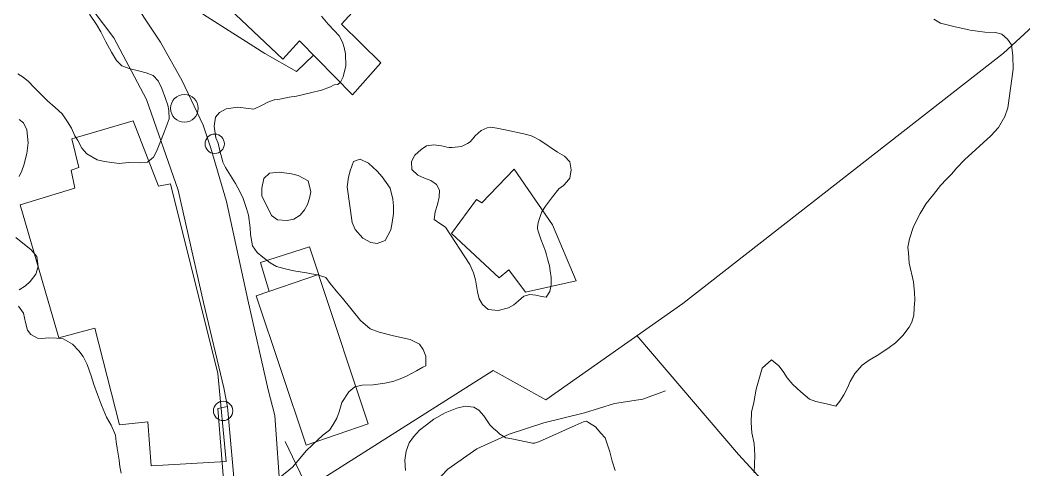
# Model space of a CAD drawing. Header units: metres. Extents: x 4652992 to 4879070, y 2074171 to 2309877.
# Drawn here: x 4654185.4 to 4654265.4, y 2308063.9 to 2308099.7 of the extents above; entities that cross this region are included whole.
import ezdxf

# ---------------------------------------------------------------- set-up
doc = ezdxf.new("R2010")
doc.units = ezdxf.units.M
doc.header["$MEASUREMENT"] = 0
doc.linetypes.add('DGN Style 2', pattern=[66.27138, 39.762828, -26.508552])
doc.linetypes.add('DGN Style 3', pattern=[92.779933, 66.271381, -26.508552])
for name, color, linetype, lineweight in [('Level 1', 2, 'Continuous', 0), ('Level 18', 5, 'Continuous', 0), ('Level 20', 30, 'DGN Style 3', 0), ('Level 30', 5, 'Continuous', 0), ('Level 35', 4, 'Continuous', 0), ('Level 37', 3, 'Continuous', 0), ('Level 40', 1, 'Continuous', 0), ('Level 45', 9, 'Continuous', 0), ('Level 54', 30, 'DGN Style 2', 0), ('Level 61', 4, 'Continuous', 0)]:
    doc.layers.add(name, color=color, linetype=linetype, lineweight=lineweight)

# ---------------------------------------------------------------- blocks, each defined once
blk = doc.blocks.new('POSTE_1')
at = {"layer": 'Level 61'}
blk.add_circle((-0.000047, -0.000019, -0.000024), 0.770001, dxfattribs=at)
blk = doc.blocks.new('AL_1')
at = {"layer": 'Level 45'}
blk.add_circle((0.000021, 0.000013, 0.00003), 1.100002, dxfattribs=at)

msp = doc.modelspace()

# ---------------------------------------------------------------- linework, layer by layer
at = {"layer": 'Level 1'}
msp.add_polyline3d([(4654236.844759, 2308070.166732, 1326), (4654235.019154, 2308069.506778, 1325), (4654232.770078, 2308069.141605, 1324), (4654230.375031, 2308068.409164, 1323), (4654227.133921, 2308067.599823, 1322), (4654224.377152, 2308066.700201, 1321), (4654221.820762, 2308065.546593, 1320), (4654219.506796, 2308063.91839, 1319), (4654217.102881, 2308061.393622, 1318), (4654215.009624, 2308059.213203, 1317), (4654213.904593, 2308057.739302, 1316), (4654212.532655, 2308055.985047, 1315), (4654209.859678, 2308052.877005, 1314), (4654208.494964, 2308051.414762, 1313), (4654207.834456, 2308049.740415, 1312.31), (4654207.467811, 2308048.409559, 1312), (4654207.58017, 2308043.345734, 1311), (4654207.597073, 2308037.875164, 1310), (4654207.483462, 2308030.547518, 1309), (4654207.74526, 2308020.817872, 1308.13), (4654207.968625, 2308017.125142, 1308), (4654208.442748, 2308015.462562, 1307.819323)], dxfattribs=at)
at = {"layer": 'Level 18', "color": 30}
for points in [[(4654208.369902, 2308012.58182, 1307.505), (4654207.346609, 2308017.730601, 1307.88946), (4654207.217796, 2308019.319595, 1307.94946), (4654207.085694, 2308028.539416, 1308.752059), (4654207.192057, 2308037.050602, 1309.710042), (4654207.221852, 2308047.050388, 1311.431856), (4654207.004122, 2308052.716466, 1312.724483), (4654206.176865, 2308061.821975, 1314.820931), (4654205.731387, 2308068.194332, 1316.356265), (4654205.199914, 2308070.249656, 1316.686265), (4654203.559323, 2308077.403575, 1318.199482), (4654201.866283, 2308085.235641, 1319.48545), (4654200.612705, 2308089.470737, 1320.24545), (4654200.000059, 2308091.313051, 1320.68545), (4654198.346736, 2308094.833261, 1321.277716), (4654196.605306, 2308097.908911, 1322.067716), (4654193.875765, 2308102.041035, 1322.880392)], [(4654190.501952, 2308101.452406, 1323.005), (4654192.884476, 2308098.271537, 1322.095), (4654195.509408, 2308093.362704, 1321.085), (4654198.020716, 2308086.1413, 1319.995), (4654200.038874, 2308077.183408, 1318.215), (4654201.664059, 2308070.389866, 1316.925), (4654201.957355, 2308068.893815, 1316.575), (4654202.634144, 2308061.197207, 1314.475), (4654203.30067, 2308050.456503, 1312.065), (4654203.267709, 2308040.067135, 1310.115), (4654203.146377, 2308026.047934, 1308.395), (4654202.922411, 2308012.432062, 1307.565)]]:
    msp.add_polyline3d(points, dxfattribs=at)
at = {"layer": 'Level 20', "linetype": 'Continuous'}
msp.add_polyline3d([(4654208.810473, 2308096.886405, 1327.16), (4654207.433571, 2308095.579761, 1327.42), (4654204.926856, 2308097.001727, 1327.2), (4654200.025932, 2308100.10496, 1326.16), (4654196.31178, 2308104.177082, 1325), (4654195.732676, 2308104.495723, 1324.42), (4654194.240882, 2308104.213476, 1323.74), (4654192.917088, 2308103.297667, 1323.34)], dxfattribs=at)
at = {"layer": 'Level 30', "color": 1}
for points in [[(4654206.359986, 2308096.567508, 1329.954228), (4654202.113665, 2308100.576724, 1330.007071), (4654202.915095, 2308101.546074, 1330.207071), (4654200.887034, 2308103.599823, 1330.427071), (4654204.331045, 2308107.141793, 1331.177071), (4654205.005133, 2308106.447215, 1331.437071), (4654206.770957, 2308108.143314, 1332.007071), (4654213.346002, 2308101.90778, 1332.307071), (4654211.030872, 2308099.351308, 1331.476807), (4654214.155013, 2308096.282065, 1332.857071), (4654211.904065, 2308093.724959, 1331.637071), (4654207.6951, 2308098.026242, 1330.366053), (4654206.359986, 2308096.567508, 1329.954228)], [(4654201.84009, 2308064.520487, 1317.84), (4654195.861482, 2308064.180609, 1317.87), (4654195.608413, 2308067.701705, 1319.61), (4654193.359625, 2308067.452064, 1319.21), (4654191.382842, 2308075.157605, 1320.41), (4654188.522487, 2308074.365154, 1320.28), (4654185.44406, 2308084.969497, 1320.22), (4654189.791591, 2308086.289179, 1320.97), (4654189.497483, 2308087.715325, 1320.54), (4654190.111134, 2308087.941468, 1320.57), (4654189.555582, 2308090.225928, 1320.94), (4654194.439841, 2308091.660511, 1321.98), (4654196.445964, 2308086.439654, 1322.42), (4654197.408541, 2308086.628201, 1322.37), (4654201.184955, 2308071.528987, 1320.08), (4654201.84009, 2308064.520487, 1317.84)], [(4654223.58369, 2308079.140895, 1330.497071), (4654219.778506, 2308082.677995, 1330.357071), (4654221.776286, 2308085.395994, 1330.077071), (4654222.195734, 2308085.118443, 1330.177071), (4654224.786542, 2308087.811817, 1330.577071), (4654227.831245, 2308083.361613, 1330.447071), (4654229.719967, 2308078.915845, 1329.367071), (4654225.682781, 2308078.00135, 1328.137071), (4654224.346878, 2308079.789348, 1330.227071), (4654223.58369, 2308079.140895, 1330.497071)]]:
    msp.add_polyline3d(points, dxfattribs=at)
msp.add_3dface([(4654208.212382, 2308065.832749, 1320.737071), (4654204.244663, 2308077.723962, 1320.917071), (4654209.210353, 2308079.426431, 1321.807071), (4654213.14347, 2308067.518576, 1321.607071)], dxfattribs=at)
at = {"layer": 'Level 35'}
msp.add_polyline3d([(4654205.259324, 2308078.071834, 1321.098928), (4654204.572693, 2308080.368788, 1320.898928), (4654208.483521, 2308081.619013, 1321.328928), (4654209.221317, 2308079.393238, 1321.806513)], dxfattribs=at)
at = {"layer": 'Level 37'}
for points in [[(4654296.18975, 2308110.594554, 1359.48598), (4654294.194719, 2308109.413725, 1358.27598), (4654288.296545, 2308105.56207, 1355.70598), (4654284.415126, 2308103.036564, 1352.87598), (4654279.998244, 2308099.884581, 1350.83598), (4654274.515902, 2308095.251705, 1345.14598), (4654268.716377, 2308101.61907, 1348.66598), (4654263.754291, 2308097.03203, 1345.18598), (4654238.217327, 2308077.120277, 1330.10598), (4654227.293612, 2308069.448321, 1324.46598), (4654223.103919, 2308071.767806, 1323.86598), (4654208.310354, 2308062.412335, 1316.62598), (4654206.538101, 2308066.13173, 1317.30598)], [(4654308.966197, 2308057.597408, 1350.453309), (4654299.548946, 2308052.482916, 1343.793309), (4654289.717174, 2308047.859439, 1337.593309), (4654282.563879, 2308044.9266, 1336.413309), (4654274.9195, 2308041.577158, 1335.833309), (4654267.332709, 2308037.838028, 1332.473309), (4654261.660797, 2308035.669256, 1330.053309), (4654254.981598, 2308050.433581, 1330.333309), (4654250.9041, 2308056.132072, 1330.473309), (4654242.63878, 2308065.10014, 1328.933309), (4654234.563328, 2308074.553996, 1328.219392)]]:
    msp.add_polyline3d(points, dxfattribs=at)
at = {"layer": 'Level 40', "color": 3}
for points in [[(4654190.964881, 2308100.143601, 1327.668935), (4654191.511444, 2308099.318071, 1327.508935), (4654191.854293, 2308098.735639, 1327.488935), (4654192.26862, 2308097.951996, 1327.408935), (4654192.722366, 2308097.129345, 1327.248935), (4654193.111251, 2308096.459842, 1327.168935), (4654193.527065, 2308096.018725, 1327.068935), (4654194.185448, 2308095.794265, 1326.848935), (4654194.870016, 2308095.626927, 1326.768935), (4654195.461767, 2308095.46247, 1326.728935), (4654196.030129, 2308095.255916, 1326.688935), (4654196.418732, 2308094.835794, 1326.448935), (4654196.708184, 2308094.217236, 1326.368935), (4654197.014691, 2308093.439457, 1326.268935), (4654197.192502, 2308092.889854, 1326.088935), (4654197.287653, 2308092.481356, 1325.528935), (4654197.305273, 2308091.823373, 1325.348935), (4654196.918365, 2308090.747206, 1325.028935), (4654196.570593, 2308089.881414, 1324.888935), (4654196.289171, 2308089.205001, 1324.848935), (4654196.064684, 2308088.751005, 1324.768935), (4654195.570134, 2308088.350728, 1324.608935), (4654194.924242, 2308088.307796, 1324.608935), (4654194.056094, 2308088.324657, 1324.608935), (4654193.329594, 2308088.266593, 1324.388935), (4654192.16035, 2308088.421261, 1324.148935), (4654191.560212, 2308088.540638, 1324.068935), (4654190.733714, 2308089.032281, 1323.888935), (4654190.335698, 2308089.485441, 1323.728935), (4654190.040655, 2308090.073946, 1323.548935), (4654189.802087, 2308090.464223, 1323.228935), (4654189.524843, 2308091.064771, 1322.848935), (4654189.198024, 2308091.566099, 1322.788935), (4654188.773541, 2308092.211518, 1322.788935), (4654188.213283, 2308092.712533, 1322.468935), (4654187.625814, 2308093.234544, 1322.428935), (4654187.204409, 2308093.645607, 1322.808935), (4654186.537075, 2308094.32375, 1323.288935), (4654186.091254, 2308094.770836, 1323.548935), (4654185.688674, 2308095.115824, 1323.728935), (4654185.242109, 2308095.391647, 1324.228935)], [(4654205.659987, 2308093.324734, 1330.708935), (4654205.688657, 2308093.31903, 1330.828935), (4654206.118373, 2308093.382777, 1331.308935), (4654206.863119, 2308093.533086, 1331.588935), (4654207.447518, 2308093.625754, 1331.908935), (4654208.570303, 2308093.879937, 1332.668935), (4654209.446727, 2308094.093591, 1332.988935), (4654210.15679, 2308094.370188, 1333.428935), (4654210.45448, 2308094.519895, 1333.948935), (4654210.729511, 2308094.55472, 1335.508935), (4654210.941188, 2308094.721538, 1336.468935), (4654211.175175, 2308095.152541, 1336.868935), (4654211.379446, 2308096.037162, 1336.868935), (4654211.360015, 2308096.996135, 1337.388935), (4654211.249951, 2308097.495584, 1337.828935), (4654211.122893, 2308097.908873, 1338.148935), (4654210.83514, 2308098.413826, 1338.428935), (4654210.44438, 2308098.84973, 1338.708935), (4654209.978936, 2308099.360185, 1338.948935), (4654209.444473, 2308099.973913, 1339.108935)], [(4654258.205636, 2308099.74995, 1353.948935), (4654258.736446, 2308099.425425, 1353.628935), (4654259.806943, 2308099.149812, 1353.308935), (4654261.093578, 2308098.862444, 1353.068935), (4654262.282986, 2308098.719498, 1352.828935), (4654263.117479, 2308098.678463, 1352.628935), (4654263.622672, 2308098.546639, 1352.468935), (4654264.076125, 2308098.14371, 1352.468935), (4654264.397857, 2308097.704465, 1352.508935), (4654264.513133, 2308096.837307, 1351.988935), (4654264.528054, 2308095.771255, 1351.948935), (4654264.097681, 2308092.698939, 1351.548935), (4654263.869538, 2308091.993939, 1351.388935), (4654263.360709, 2308091.125939, 1351.068935), (4654262.736097, 2308090.468588, 1350.588935), (4654260.651872, 2308088.538411, 1348.908935), (4654260.033009, 2308087.911183, 1348.908935), (4654259.623224, 2308087.398674, 1348.908935), (4654259.206379, 2308087.012639, 1348.868935), (4654258.736482, 2308086.512094, 1348.308935), (4654258.190538, 2308085.77655, 1347.908935), (4654257.590233, 2308085.083094, 1347.548935), (4654257.122957, 2308084.269357, 1347.228935), (4654256.585383, 2308083.250743, 1346.988935), (4654256.269694, 2308082.250497, 1346.748935), (4654256.143216, 2308081.587795, 1346.548935), (4654256.182952, 2308081.142146, 1345.948935), (4654256.243865, 2308080.317076, 1345.828935), (4654256.586268, 2308078.841902, 1345.828935), (4654256.624694, 2308078.552849, 1345.308935), (4654256.671488, 2308077.980727, 1344.868935), (4654256.688228, 2308077.414586, 1344.308935), (4654256.651916, 2308076.733937, 1343.708935), (4654256.608545, 2308076.179762, 1343.428935), (4654256.469258, 2308075.613411, 1342.788935), (4654256.238495, 2308075.221604, 1342.548935), (4654255.739853, 2308074.570446, 1342.348935), (4654255.156794, 2308073.967358, 1342.188935), (4654254.649783, 2308073.59927, 1341.868935), (4654254.22013, 2308073.309585, 1341.548935), (4654253.688812, 2308072.977603, 1341.228935), (4654253.05583, 2308072.603321, 1340.988935), (4654252.513015, 2308072.211093, 1340.828935), (4654251.918458, 2308071.547759, 1340.748935), (4654251.545787, 2308070.902794, 1340.748935), (4654251.322083, 2308070.384514, 1340.708935), (4654251.032519, 2308069.848075, 1340.708935), (4654250.718649, 2308069.347741, 1340.668935), (4654250.39197, 2308068.943759, 1340.748935), (4654249.646334, 2308069.123442, 1340.908935), (4654248.810531, 2308069.321073, 1340.988935), (4654248.311086, 2308069.48302, 1341.108935), (4654247.61588, 2308070.090405, 1341.308935), (4654246.975036, 2308070.655703, 1341.348935), (4654246.514525, 2308071.185106, 1341.428935), (4654246.20429, 2308071.684597, 1341.508935), (4654245.858251, 2308072.159947, 1341.508935), (4654245.290327, 2308072.616929, 1341.308935), (4654244.539744, 2308071.953385, 1341.268935), (4654244.067522, 2308070.29642, 1341.308935), (4654243.866306, 2308069.242122, 1340.748935), (4654243.686776, 2308068.464911, 1340.108935), (4654243.651775, 2308067.627666, 1339.388935), (4654243.712688, 2308066.802596, 1338.708935), (4654243.893824, 2308065.953596, 1338.148935), (4654243.961797, 2308065.002053, 1337.388935), (4654243.925485, 2308064.321404, 1336.988935), (4654243.889173, 2308063.640755, 1336.948935)], [(4654206.127713, 2308063.246461, 1322.588935), (4654207.128927, 2308064.078988, 1322.588935), (4654207.699178, 2308064.778427, 1322.668935), (4654208.222126, 2308065.39348, 1322.788935), (4654208.716329, 2308065.857919, 1323.068935), (4654209.550018, 2308066.62999, 1323.628935), (4654210.062779, 2308067.0282, 1324.108935), (4654210.365151, 2308067.468288, 1324.508935), (4654210.648966, 2308067.974604, 1324.548935), (4654210.842614, 2308068.498867, 1324.548935), (4654211.04645, 2308069.239973, 1324.628935), (4654211.609641, 2308070.065885, 1324.908935), (4654212.092346, 2308070.470078, 1324.988935), (4654212.679336, 2308070.603377, 1325.028935), (4654213.561131, 2308070.646729, 1325.148935), (4654214.490229, 2308070.774466, 1325.268935), (4654215.107274, 2308070.901783, 1325.348935), (4654215.574042, 2308071.059011, 1325.508935), (4654216.219832, 2308071.336941, 1325.588935), (4654217.01459, 2308071.741556, 1325.628935), (4654217.510103, 2308072.049398, 1325.668935), (4654217.749236, 2308072.158135, 1326.148935), (4654217.736935, 2308072.910995, 1326.148935), (4654217.528365, 2308073.452784, 1326.068935), (4654217.236688, 2308073.886047, 1325.988935), (4654216.49549, 2308074.252449, 1325.748935), (4654215.1788, 2308074.545799, 1325.428935), (4654214.018136, 2308074.83936, 1325.308935), (4654213.319802, 2308075.103429, 1325.148935), (4654212.540179, 2308075.758885, 1324.908935), (4654211.102972, 2308077.545778, 1324.708935), (4654210.745435, 2308077.960883, 1324.708935), (4654210.139085, 2308078.706917, 1324.508935), (4654209.793046, 2308079.182267, 1324.508935), (4654209.203435, 2308079.362162, 1324.028935), (4654208.241662, 2308079.553599, 1323.708935), (4654207.244084, 2308079.720897, 1323.548935), (4654206.552809, 2308079.858493, 1323.468935), (4654205.842976, 2308080.062317, 1323.388935), (4654205.336473, 2308080.350737, 1323.348935), (4654204.768548, 2308080.807719, 1323.188935), (4654204.309347, 2308081.180526, 1323.188935), (4654203.939001, 2308081.691981, 1323.148935), (4654203.769364, 2308082.601227, 1323.148935), (4654203.746876, 2308083.137244, 1323.148935), (4654203.624541, 2308084.130875, 1323.228935), (4654203.476081, 2308084.6607, 1323.308935), (4654203.193282, 2308085.467401, 1323.428935), (4654202.948907, 2308085.98505, 1323.548935), (4654202.577252, 2308086.653102, 1323.588935), (4654201.792387, 2308087.934943, 1324.188935), (4654201.590876, 2308088.350259, 1324.468935), (4654201.553761, 2308088.482715, 1325.028935), (4654201.368187, 2308089.144995, 1325.068935), (4654201.194111, 2308089.867521, 1325.228935), (4654201.028405, 2308090.306977, 1325.428935), (4654200.894572, 2308091.240363, 1325.628935), (4654200.996744, 2308091.93917, 1326.028935), (4654201.317674, 2308092.313029, 1326.308935), (4654201.843242, 2308092.614889, 1326.748935), (4654202.77234, 2308092.742627, 1327.508935), (4654203.62539, 2308092.635364, 1328.708935), (4654204.051915, 2308092.581733, 1329.828935), (4654204.703454, 2308092.889786, 1330.068935), (4654205.157414, 2308093.143366, 1330.068935), (4654205.659987, 2308093.324734, 1330.708935)], [(4654185.361526, 2308091.76826, 1320.548935), (4654185.715274, 2308091.495317, 1320.208935), (4654185.968102, 2308090.930792, 1320.028935), (4654186.074256, 2308089.912376, 1319.768935), (4654185.959923, 2308089.046898, 1319.708935), (4654185.741592, 2308088.124192, 1319.468935), (4654185.564911, 2308087.676269, 1319.308935), (4654185.370431, 2308087.216304, 1319.248935)], [(4654221.261313, 2308080.205569, 1330.988935), (4654221.540407, 2308079.55808, 1330.868935), (4654221.71122, 2308078.994429, 1330.748935), (4654221.788743, 2308078.511635, 1330.528935), (4654221.854187, 2308078.046821, 1330.028935), (4654222.007095, 2308077.471148, 1329.788935), (4654222.249098, 2308077.033565, 1329.788935), (4654222.71846, 2308076.644277, 1329.868935), (4654223.512586, 2308076.564359, 1330.008935), (4654224.329159, 2308076.760412, 1330.188935), (4654224.750126, 2308077.003925, 1330.388935), (4654225.140682, 2308077.331379, 1330.528935), (4654225.552056, 2308077.685856, 1330.628935), (4654226.033416, 2308077.839469, 1330.768935), (4654226.501068, 2308077.762113, 1331.008935), (4654226.965807, 2308077.669755, 1331.788935), (4654227.343509, 2308077.610274, 1332.848935), (4654227.619531, 2308078.069547, 1332.868935), (4654227.724392, 2308078.609574, 1333.068935), (4654227.742216, 2308079.182476, 1333.608935), (4654227.643448, 2308079.716231, 1334.048935), (4654227.593423, 2308080.100083, 1334.568935), (4654227.425523, 2308080.678735, 1335.268935), (4654227.345942, 2308080.990562, 1336.008935), (4654227.275528, 2308081.269409, 1336.488935), (4654226.919765, 2308082.243725, 1336.508935), (4654226.716057, 2308082.798335, 1336.688935), (4654226.642729, 2308083.062181, 1337.188935), (4654226.636048, 2308083.188145, 1337.888935), (4654226.705956, 2308083.548163, 1338.668935), (4654226.879522, 2308084.121274, 1339.488935), (4654226.97984, 2308084.39735, 1340.128935), (4654227.273766, 2308084.868645, 1340.468935), (4654227.83583, 2308085.598244, 1340.468935), (4654228.33253, 2308086.231776, 1340.808935), (4654228.517399, 2308086.381992, 1341.448935), (4654228.714348, 2308086.514228, 1342.188935), (4654228.988311, 2308086.802534, 1342.548935), (4654229.217301, 2308087.099779, 1342.988935), (4654229.312568, 2308087.750769, 1343.368935), (4654229.216286, 2308088.377507, 1343.368935), (4654228.791471, 2308088.83584, 1343.228935), (4654228.232588, 2308089.165021, 1343.148935), (4654226.828698, 2308090.113938, 1342.788935), (4654226.221926, 2308090.437056, 1342.588935), (4654225.795909, 2308090.568457, 1342.268935), (4654224.074791, 2308090.926073, 1341.368935), (4654223.40017, 2308091.06014, 1340.848935), (4654222.917527, 2308091.140476, 1340.268935), (4654222.630201, 2308091.104098, 1339.628935), (4654222.149268, 2308090.872502, 1339.168935), (4654221.681269, 2308090.46696, 1339.208935), (4654221.458105, 2308090.199718, 1338.668935), (4654221.291568, 2308089.98354, 1337.888935), (4654221.076715, 2308089.839283, 1336.208935), (4654220.577878, 2308089.595665, 1335.808935), (4654219.847486, 2308089.522701, 1335.548935), (4654219.613874, 2308089.522388, 1334.868935), (4654219.418983, 2308089.561118, 1334.188935), (4654219.239085, 2308089.59687, 1333.348935), (4654218.987141, 2308089.662518, 1332.808935), (4654218.381652, 2308089.751687, 1332.548935), (4654217.801176, 2308089.64893, 1332.268935), (4654217.374383, 2308089.375416, 1331.788935), (4654216.879741, 2308088.912851, 1331.408935), (4654216.597894, 2308088.423576, 1331.048935), (4654216.643376, 2308087.775774, 1330.688935), (4654217.101087, 2308087.326483, 1330.388935), (4654217.62956, 2308087.081244, 1330.308935), (4654218.139701, 2308086.901966, 1330.228935), (4654218.608635, 2308086.590661, 1330.228935), (4654218.829821, 2308086.126055, 1330.208935), (4654218.80283, 2308085.586134, 1330.208935), (4654218.689231, 2308085.001105, 1330.228935), (4654218.479856, 2308084.403951, 1330.268935), (4654218.411231, 2308083.809984, 1330.448935), (4654218.859348, 2308083.471657, 1330.648935), (4654219.316204, 2308083.178332, 1330.768935), (4654221.261313, 2308080.205569, 1330.988935)], [(4654211.868463, 2308083.552265, 1327.508935), (4654212.117147, 2308082.988718, 1327.608935), (4654212.719802, 2308082.323667, 1327.648935), (4654213.368636, 2308081.97661, 1327.748935), (4654213.86627, 2308081.893295, 1327.828935), (4654214.517936, 2308082.122121, 1327.988935), (4654214.962553, 2308082.968538, 1328.088935), (4654215.076153, 2308083.553566, 1328.108935), (4654215.16808, 2308084.267539, 1328.148935), (4654215.16466, 2308084.891402, 1328.168935), (4654215.128771, 2308085.42824, 1328.228935), (4654214.908361, 2308086.297761, 1328.428935), (4654214.5914, 2308086.75024, 1328.528935), (4654214.271527, 2308087.187718, 1328.668935), (4654213.876695, 2308087.640093, 1328.768935), (4654213.190343, 2308088.275038, 1328.888935), (4654212.520693, 2308088.595073, 1328.888935), (4654211.97354, 2308088.423375, 1328.888935), (4654211.720046, 2308087.679193, 1328.888935), (4654211.588115, 2308087.160126, 1328.888935), (4654211.484536, 2308086.386151, 1328.908935), (4654211.868463, 2308083.552265, 1327.508935)], [(4654205.453004, 2308084.110544, 1323.568935), (4654205.946096, 2308083.763279, 1323.708935), (4654206.69816, 2308083.707299, 1323.848935), (4654207.221582, 2308083.836974, 1323.948935), (4654207.734984, 2308084.155595, 1324.068935), (4654208.095129, 2308084.566991, 1324.168935), (4654208.335342, 2308085.002221, 1324.348935), (4654208.494344, 2308085.500328, 1324.488935), (4654208.590467, 2308085.995352, 1324.488935), (4654208.372969, 2308086.879874, 1324.448935), (4654207.582959, 2308087.301725, 1324.348935), (4654207.049087, 2308087.43898, 1324.288935), (4654206.092967, 2308087.566671, 1324.228935), (4654205.296783, 2308087.475622, 1324.168935), (4654204.843775, 2308087.067101, 1324.128935), (4654204.692309, 2308086.287063, 1324.148935), (4654204.683651, 2308085.68118, 1324.228935), (4654205.453004, 2308084.110544, 1323.568935)], [(4654185.089988, 2308082.363499, 1320.388935), (4654186.30891, 2308081.388643, 1321.028935), (4654186.755757, 2308080.863438, 1321.028935), (4654186.871041, 2308080.061365, 1321.048935), (4654186.693617, 2308079.442179, 1320.788935), (4654186.243334, 2308078.861686, 1320.428935), (4654185.852783, 2308078.518637, 1320.208935), (4654185.357208, 2308078.196479, 1319.788935)], [(4654185.302428, 2308076.898418, 1316.548935), (4654185.713677, 2308076.349129, 1316.788935), (4654185.852351, 2308075.589152, 1317.088935), (4654186.033983, 2308074.976458, 1317.608935), (4654186.283734, 2308074.646288, 1318.168935), (4654186.820319, 2308074.352558, 1318.168935), (4654187.140982, 2308074.319939, 1318.608935), (4654187.711857, 2308074.377793, 1319.008935), (4654188.331564, 2308074.363603, 1319.348935), (4654188.862276, 2308074.289201, 1319.488935), (4654189.60714, 2308073.860545, 1319.488935), (4654190.116796, 2308073.338429, 1319.488935), (4654190.454798, 2308072.897208, 1319.388935), (4654190.768665, 2308072.242627, 1318.988935), (4654191.085611, 2308071.353691, 1318.808935), (4654191.316075, 2308070.668952, 1318.748935), (4654191.604784, 2308069.879131, 1318.608935), (4654191.909522, 2308069.008207, 1318.388935), (4654192.310897, 2308068.071311, 1318.388935), (4654192.672571, 2308067.422804, 1318.068935), (4654193.036296, 2308066.61806, 1317.688935), (4654193.079076, 2308066.095317, 1317.688935), (4654193.172457, 2308065.593674, 1317.688935), (4654193.322596, 2308064.644423, 1316.988935), (4654193.383174, 2308064.133722, 1316.548935), (4654193.488763, 2308063.614068, 1316.508935)], [(4654232.815754, 2308063.812518, 1333.548935), (4654232.581567, 2308064.547009, 1333.548935), (4654232.41324, 2308065.299657, 1333.548935), (4654232.031904, 2308066.407376, 1333.548935), (4654231.698674, 2308066.786376, 1333.548935), (4654231.262469, 2308067.279674, 1332.948935), (4654230.707352, 2308067.640305, 1332.188935), (4654230.538518, 2308067.736445, 1331.548935), (4654230.346687, 2308067.712094, 1330.988935), (4654229.629288, 2308067.385883, 1330.748935), (4654226.801245, 2308066.135302, 1330.188935), (4654226.400336, 2308065.996231, 1329.868935), (4654226.24431, 2308065.996021, 1329.068935), (4654224.591262, 2308066.325054, 1328.828935), (4654224.110375, 2308066.420773, 1328.468935), (4654223.633926, 2308066.703211, 1328.268935), (4654223.397922, 2308066.93779, 1327.868935), (4654223.156168, 2308067.142246, 1327.388935), (4654222.841495, 2308067.455018, 1327.148935), (4654222.355366, 2308068.177122, 1326.588935), (4654221.973523, 2308068.628332, 1326.428935), (4654221.581492, 2308068.862701, 1326.148935), (4654220.878719, 2308068.940051, 1325.548935), (4654220.22587, 2308068.788594, 1325.348935), (4654219.280835, 2308068.413892, 1325.228935), (4654218.372916, 2308067.906733, 1325.108935), (4654217.788547, 2308067.460242, 1325.028935), (4654217.239982, 2308067.03789, 1324.868935), (4654216.764337, 2308066.507224, 1324.788935), (4654216.420411, 2308066.012872, 1324.628935), (4654216.167962, 2308065.343978, 1324.428935), (4654216.06579, 2308064.645171, 1324.348935), (4654216.126704, 2308063.820101, 1324.308935)]]:
    msp.add_polyline3d(points, dxfattribs=at)
at = {"layer": 'Level 54', "linetype": 'Continuous'}
msp.add_polyline3d([(4654201.953866, 2308068.911611, 1316.379933), (4654201.179028, 2308068.74929, 1316.359933), (4654201.757049, 2308061.435914, 1314.859933), (4654198.328884, 2308060.109098, 1314.029933), (4654193.642991, 2308059.189902, 1312.189933), (4654191.037488, 2308058.39521, 1310.609933), (4654187.439071, 2308057.046864, 1309.439933), (4654184.948069, 2308056.18994, 1308.779933), (4654184.839823, 2308055.753108, 1308.739933), (4654180.983046, 2308055.072383, 1307.829933), (4654179.927444, 2308055.843365, 1307.697456)], dxfattribs=at)

# ---------------------------------------------------------------- block references
at = {"layer": 'Level 45'}
msp.add_blockref('AL_1', (4654198.51985, 2308092.64825, 1320.89205), dxfattribs=at)
at = {"layer": 'Level 61'}
for p in [(4654200.93395, 2308089.82515, 1320.12895), (4654201.601, 2308068.56205, 1316.37895)]:
    msp.add_blockref('POSTE_1', p, dxfattribs=at)

doc.saveas('drawing.dxf')
